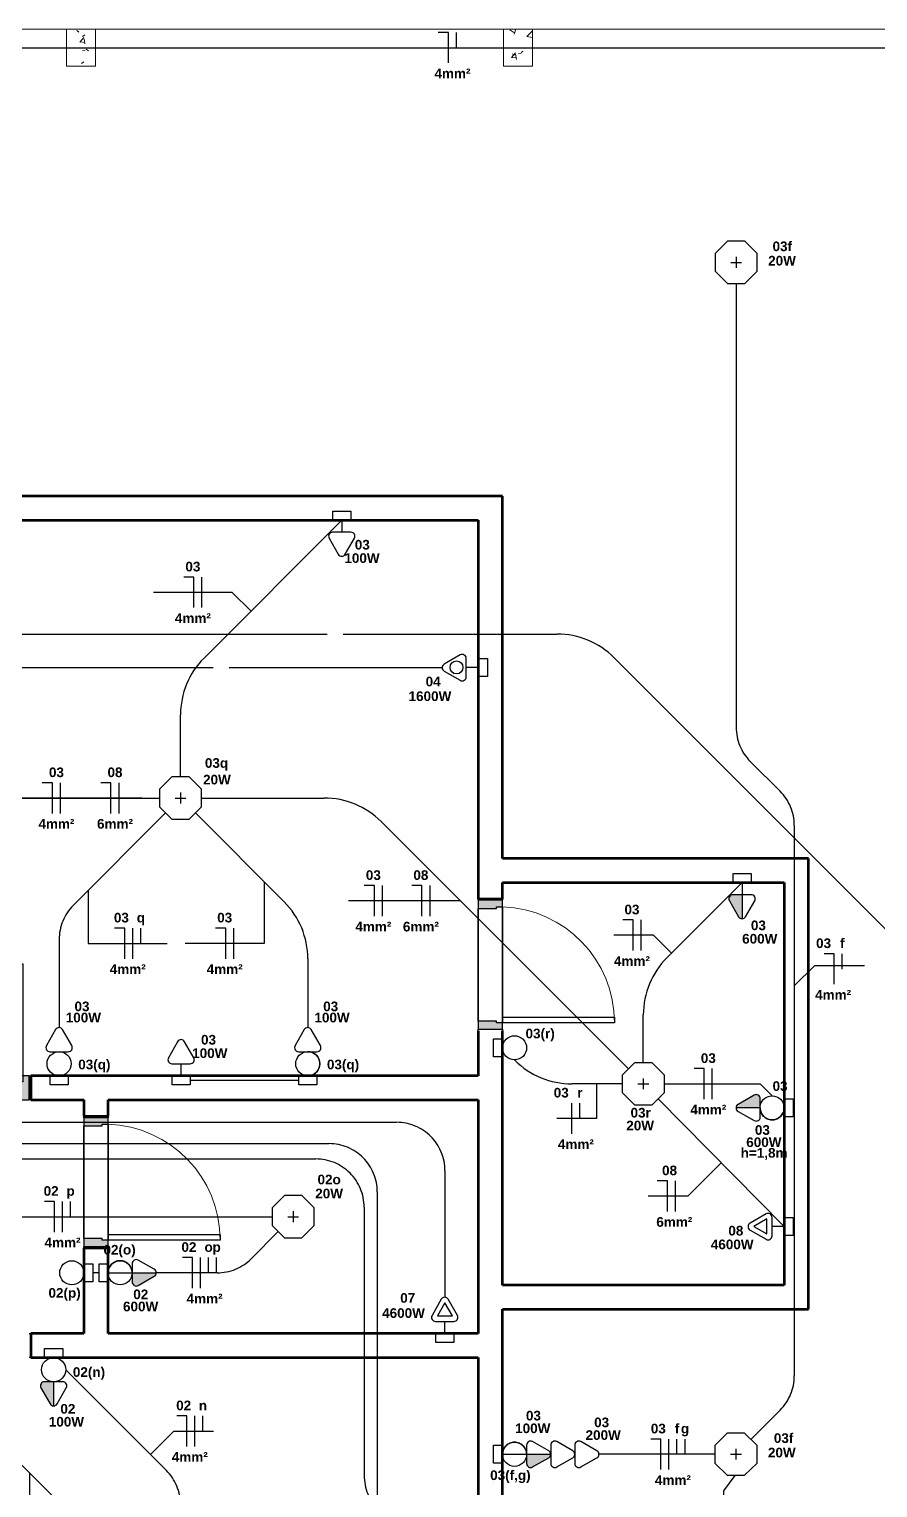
# Model space of a CAD drawing. Extents: x 1450 to 1868, y 82 to 351.
# Drawn here: x 1464.83 to 1470.1, y 185.36 to 194.42 of the extents above; entities that cross this region are included whole.
import ezdxf
from ezdxf.enums import TextEntityAlignment as Align

# ---------------------------------------------------------------- set-up
doc = ezdxf.new("R2010")
doc.units = 0
doc.header["$LTSCALE"] = 0.5
doc.linetypes.add('ELETRODUTO_TETO', pattern=[1000, 1000, 0])
doc.layers.get('0').update_dxf_attribs({"linetype": 'CONTINUOUS'})
for name, color, linetype, lineweight in [('A-DOOR', 31, 'CONTINUOUS', 25), ('A-DOOR-FRAM', 31, 'CONTINUOUS', 9), ('A-FLOR', 192, 'CONTINUOUS', 9), ('A-WALL', 113, 'CONTINUOUS', 30), ('S-COLS', 52, 'CONTINUOUS', 9)]:
    doc.layers.add(name, color=color, linetype=linetype, lineweight=lineweight)
for name, color, linetype in [('ELETRODUTO', 7, 'CONTINUOUS'), ('ELETRODUTO_TETO', 2, 'CONTINUOUS'), ('FIACAO', 7, 'CONTINUOUS'), ('Iluminação', 7, 'CONTINUOUS'), ('INDICACAO_ALTURA', 7, 'CONTINUOUS'), ('INDICACAO_BIT_FIACAO', 7, 'CONTINUOUS'), ('INDICACAO_CIRCUITO', 2, 'CONTINUOUS'), ('INDICACAO_INTERRUPTOR_FIA', 2, 'CONTINUOUS'), ('INDICACAO_POTENCIA', 1, 'CONTINUOUS'), ('INTERRUPTORES', 1, 'CONTINUOUS'), ('LINHA_DE_CHAMADA', 7, 'CONTINUOUS'), ('LUMINÁRIAS', 3, 'CONTINUOUS'), ('Ref', 5, 'CONTINUOUS'), ('TOMADAS ABNT', 10, 'CONTINUOUS'), ('X_LIGACAO_VIRTUAL_OBJ', 7, 'CONTINUOUS')]:
    doc.layers.add(name, color=color, linetype=linetype)
doc.styles.add('Arial', font='arialbd.ttf', dxfattribs={"height": 100})

# ---------------------------------------------------------------- blocks, each defined once
blk = doc.blocks.new('Pilar Retangular de Concreto - 18x23-V22-Planta Baixa')
at = {"layer": 'S-COLS'}
h = blk.add_hatch(dxfattribs=at)
h.set_pattern_fill('FP_37', color=256, style=0, pattern_type=2)
h.set_pattern_definition([(50, (41509.5, -32614.7), (364.368, -31.8783), [38.1, -419.1]), (355, (41509.5, -32614.7), (-70.4859, 382.1133), [30.48, -335.28]), (100.451, (41539.87, -32617.35), (293.885, 350.2334), [32.38, -356.18]), (46.184, (41509.5, -32513.1), (542.1585, -84.086), [57.15, -628.65]), (96.636, (41554.7, -32520.1), (474.805, 494.8554), [48.57, -534.27]), (351.184, (41509.5, -32513.1), (474.81, 494.85), [45.72, -502.92]), (21, (41560.3, -32538.5), (303.2285, -204.5305), [38.1, -419.1]), (326, (41560.3, -32538.5), (123.604, 368.376), [30.48, -335.28]), (71.451, (41585.58, -32555.54), (426.8341, 163.8427), [32.38, -356.18]), (37.5, (41509.51, -32614.7), (6.17665, 169.11015), [16.764, -314.452, 16.764, -660.146]), (37.5, (41509.51, -32614.7), (6.17665, 169.11015), [-347.98, -323.596, 16.764, -319.786]), (7.5, (41509.5, -32614.7), (133.6389, 200.3615), [16.764, -177.292, 16.764, -306.832, -128.27]), (7.5, (41509.5, -32614.7), (133.6389, 200.3615), [-517.652, 16.764, -111.506]), (327.5, (41396.22, -32614.7), (271.18182, -11.45836), [16.764, -110.236, 16.764, -905.256]), (327.5, (41396.22, -32614.7), (271.18182, -11.45836), [-143.764, -379.476, 16.764, -509.016]), (317.5, (41345.43, -32614.7), (296.2585, 50.8528), [16.764, -148.336, 16.764, -619.76]), (317.5, (41345.43, -32614.7), (296.2585, 50.8528), [-181.864, -246.38, 16.764, -356.616])])
h.paths.add_polyline_path([(90, -115), (90, 115), (-90, 115), (-90, -115)], flags=0)
for p, q in [((90, 115), (-90, 115)), ((-90, 115), (-90, -115)), ((90, -115), (90, 115)), ((-90, -115), (90, -115))]:
    blk.add_line(p, q, dxfattribs=at)
blk = doc.blocks.new('Pilar Retangular de Concreto - 18x23-V23-Planta Baixa')
at = {"layer": 'S-COLS'}
h = blk.add_hatch(dxfattribs=at)
h.set_pattern_fill('FP_38', color=256, style=0, pattern_type=2)
h.set_pattern_definition([(50, (38795.5, -32614.7), (364.368, -31.8783), [38.1, -419.1]), (355, (38795.5, -32614.7), (-70.4859, 382.1133), [30.48, -335.28]), (100.451, (38825.87, -32617.35), (293.885, 350.2334), [32.38, -356.18]), (46.184, (38795.5, -32513.1), (542.1585, -84.086), [57.15, -628.65]), (96.636, (38840.7, -32520.1), (474.805, 494.8554), [48.57, -534.27]), (351.184, (38795.5, -32513.1), (474.81, 494.85), [45.72, -502.92]), (21, (38846.3, -32538.5), (303.2285, -204.5305), [38.1, -419.1]), (326, (38846.3, -32538.5), (123.604, 368.376), [30.48, -335.28]), (71.451, (38871.58, -32555.54), (426.8341, 163.8427), [32.38, -356.18]), (37.5, (38795.51, -32614.7), (6.17665, 169.11015), [16.764, -314.452, 16.764, -660.146]), (37.5, (38795.51, -32614.7), (6.17665, 169.11015), [-347.98, -323.596, 16.764, -319.786]), (7.5, (38795.5, -32614.7), (133.6389, 200.3615), [16.764, -177.292, 16.764, -306.832, -128.27]), (7.5, (38795.5, -32614.7), (133.6389, 200.3615), [-517.652, 16.764, -111.506]), (327.5, (38682.22, -32614.7), (271.18182, -11.45836), [16.764, -110.236, 16.764, -905.256]), (327.5, (38682.22, -32614.7), (271.18182, -11.45836), [-143.764, -379.476, 16.764, -509.016]), (317.5, (38631.43, -32614.7), (296.2585, 50.8528), [16.764, -148.336, 16.764, -619.76]), (317.5, (38631.43, -32614.7), (296.2585, 50.8528), [-181.864, -246.38, 16.764, -356.616])])
h.paths.add_polyline_path([(-90, -115), (90, -115), (90, 115), (-90, 115)], flags=0)
for p, q in [((90, 115), (-90, 115)), ((-90, 115), (-90, -115)), ((90, -115), (90, 115)), ((-90, -115), (90, -115))]:
    blk.add_line(p, q, dxfattribs=at)
blk = doc.blocks.new('Porta Simples de Abrir - 70x210cm - Marco de Madeira-3450791-Planta Baixa')
at = {"layer": 'A-DOOR-FRAM', "lineweight": 25}
h = blk.add_hatch(color=256, dxfattribs=at)
h.paths.add_polyline_path([(-400, -75), (-350, -75), (-350, 38), (-360, 38), (-360, 75), (-400, 75), (-400, -55.9)], flags=0)
h.paths.add_polyline_path([(350, -75), (400, -75), (400, 75), (360, 75), (359.9, 38), (350, 38), (350, -49.8)], flags=0)
at = {"layer": 'A-DOOR'}
for p, q in [((325, 75), (325, 771)), ((325, 771), (360, 771)), ((360, 771), (360, 75)), ((360, 75), (-360, 75)), ((360, 75), (325, 75)), ((-350, -75), (350, -75))]:
    blk.add_line(p, q, dxfattribs=at)
at = {"layer": 'A-DOOR', "lineweight": 9}
blk.add_arc((360, 50.9), 720.1, 90, 178.07863, dxfattribs=at)
at = {"layer": 'A-DOOR-FRAM', "lineweight": 25}
for p, q in [((-360, 75), (-400, 75)), ((-400, 75), (-400, -75)), ((-360, 38), (-360, 75)), ((-350, 38), (-360, 38)), ((-350, -75), (-350, 38)), ((360, 38), (350, 38)), ((350, 38), (350, -75)), ((360, 75), (360, 38)), ((400, 75), (360, 75)), ((400, -75), (400, 75)), ((-400, -75), (-350, -75)), ((350, -75), (400, -75))]:
    blk.add_line(p, q, dxfattribs=at)
blk = doc.blocks.new('*U152', base_point=(-46425.94, 19077.35))
blk.add_hatch(color=256).paths.add_polyline_path([(-46423.77, 19098.55, 0.269143), (-46425.94, 19099.81), (-46425.94, 19084.85), (-46420.25, 19084.85, 0.575867), (-46418.08, 19088.59)])
for p, q in [((-46428.11, 19098.55), (-46433.8, 19088.59)), ((-46425.94, 19084.85), (-46425.94, 19099.81)), ((-46418.08, 19088.59), (-46423.77, 19098.55)), ((-46431.63, 19084.85), (-46425.94, 19084.85)), ((-46425.94, 19077.35), (-46425.94, 19084.85)), ((-46425.94, 19084.85), (-46420.25, 19084.85))]:
    blk.add_line(p, q)
blk.add_lwpolyline([(-46431.54, 19077.35), (-46420.34, 19077.35), (-46420.34, 19071.75), (-46431.54, 19071.75)], close=True)
for centre, start, end in [((-46425.94, 19097.31), 29.74488, 150.25512), ((-46431.63, 19087.35), 150.25512, 270), ((-46420.25, 19087.35), 270, 29.74488)]:
    blk.add_arc(centre, 2.5, start, end)
blk = doc.blocks.new('*U154', base_point=(-46580.36, 18832.16))
for p, q in [((-46582.53, 18853.36), (-46588.22, 18843.4)), ((-46580.19, 18851.11), (-46584.81, 18843.02)), ((-46575.56, 18843.02), (-46580.19, 18851.11)), ((-46572.5, 18843.4), (-46578.19, 18853.36)), ((-46584.81, 18843.02), (-46575.56, 18843.02)), ((-46586.05, 18839.66), (-46580.36, 18839.66)), ((-46580.36, 18839.66), (-46574.67, 18839.66)), ((-46580.36, 18832.16), (-46580.36, 18839.66))]:
    blk.add_line(p, q)
blk.add_lwpolyline([(-46585.96, 18832.16), (-46574.76, 18832.16), (-46574.76, 18826.56), (-46585.96, 18826.56)], close=True)
for centre, start, end in [((-46580.36, 18852.12), 29.74488, 150.25512), ((-46586.05, 18842.16), 150.25512, 270), ((-46574.67, 18842.16), 270, 29.74488)]:
    blk.add_arc(centre, 2.5, start, end)
blk = doc.blocks.new('*U155', base_point=(-46600.78, 18701.01))
for p, q in [((-46602.95, 18722.21), (-46608.64, 18712.25)), ((-46600.61, 18719.97), (-46605.23, 18711.88)), ((-46595.99, 18711.88), (-46600.61, 18719.97)), ((-46592.92, 18712.25), (-46598.61, 18722.21)), ((-46606.47, 18708.51), (-46600.78, 18708.51)), ((-46605.23, 18711.88), (-46595.99, 18711.88)), ((-46600.78, 18708.51), (-46595.09, 18708.51)), ((-46600.78, 18701.01), (-46600.78, 18708.51))]:
    blk.add_line(p, q)
blk.add_lwpolyline([(-46606.38, 18701.01), (-46595.18, 18701.01), (-46595.18, 18695.41), (-46606.38, 18695.41)], close=True)
for centre, start, end in [((-46600.78, 18720.97), 29.74488, 150.25512), ((-46606.47, 18711.01), 150.25512, 270), ((-46595.09, 18711.01), 270, 29.74488)]:
    blk.add_arc(centre, 2.5, start, end)
blk = doc.blocks.new('*U176', base_point=(-46399.06, 18829.71))
for p, q in [((-46399.06, 18835.4), (-46399.06, 18829.71)), ((-46385.36, 18831.88), (-46395.32, 18837.57)), ((-46384.1, 18835.4), (-46384.1, 18829.71)), ((-46370.4, 18831.88), (-46380.36, 18837.57)), ((-46399.06, 18829.71), (-46399.06, 18824.01)), ((-46395.32, 18821.84), (-46385.36, 18827.54)), ((-46384.1, 18829.71), (-46384.1, 18824.01)), ((-46380.36, 18821.84), (-46370.4, 18827.54))]:
    blk.add_line(p, q)
for centre, start, end in [((-46396.56, 18835.4), 60.25512, 180), ((-46381.6, 18835.4), 60.25512, 180), ((-46396.56, 18824.01), 180, 299.74488), ((-46386.6, 18829.71), 299.74488, 60.25512), ((-46381.6, 18824.01), 180, 299.74488), ((-46371.64, 18829.71), 299.74488, 60.25512)]:
    blk.add_arc(centre, 2.5, start, end)
blk = doc.blocks.new('*U184', base_point=(-47767.93, 18045.3))
for p, q in [((-47770.1, 18066.5), (-47775.79, 18056.54)), ((-47760.07, 18056.54), (-47765.76, 18066.5)), ((-47773.62, 18052.8), (-47767.93, 18052.8)), ((-47767.93, 18052.8), (-47762.24, 18052.8)), ((-47767.93, 18045.3), (-47767.93, 18052.8))]:
    blk.add_line(p, q)
blk.add_lwpolyline([(-47773.53, 18045.3), (-47762.33, 18045.3), (-47762.33, 18039.69), (-47773.53, 18039.69)], close=True)
blk.add_circle((-47767.76, 18058.84), 4.02)
for centre, start, end in [((-47767.93, 18065.26), 29.74488, 150.25512), ((-47773.62, 18055.3), 150.25512, 270), ((-47762.24, 18055.3), 270, 29.74488)]:
    blk.add_arc(centre, 2.5, start, end)
blk = doc.blocks.new('*U226', base_point=(-46620.39, 19098.1))
for p, q in [((-46622.56, 19119.3), (-46628.25, 19109.34)), ((-46612.53, 19109.34), (-46618.22, 19119.3)), ((-46626.08, 19105.6), (-46620.39, 19105.6)), ((-46620.39, 19098.1), (-46620.39, 19105.6)), ((-46620.39, 19105.6), (-46614.7, 19105.6))]:
    blk.add_line(p, q)
blk.add_lwpolyline([(-46625.99, 19098.1), (-46614.79, 19098.1), (-46614.79, 19092.5), (-46625.99, 19092.5)], close=True)
for centre, start, end in [((-46620.39, 19118.06), 29.74488, 150.25512), ((-46626.08, 19108.1), 150.25512, 270), ((-46614.7, 19108.1), 270, 29.74488)]:
    blk.add_arc(centre, 2.5, start, end)
blk = doc.blocks.new('*U227', base_point=(-46713.53, 19245.36))
for p, q in [((-46715.7, 19266.56), (-46721.39, 19256.6)), ((-46705.66, 19256.6), (-46711.36, 19266.56)), ((-46719.22, 19252.86), (-46713.53, 19252.86)), ((-46713.53, 19245.36), (-46713.53, 19252.86)), ((-46713.53, 19252.86), (-46707.84, 19252.86))]:
    blk.add_line(p, q)
blk.add_lwpolyline([(-46719.13, 19245.36), (-46707.92, 19245.36), (-46707.92, 19239.76), (-46719.13, 19239.76)], close=True)
for centre, start, end in [((-46713.53, 19265.32), 29.74488, 150.25512), ((-46719.22, 19255.36), 150.25512, 270), ((-46707.84, 19255.36), 270, 29.74488)]:
    blk.add_arc(centre, 2.5, start, end)
blk = doc.blocks.new('*U291', base_point=(-46555.9, 19648.2))
at = {"layer": 'LUMINÁRIAS'}
blk.add_lwpolyline([(-46574.1, 19655.8), (-46574.1, 19640.7), (-46563.4, 19630.1), (-46548.4, 19630.1), (-46537.7, 19640.7), (-46537.7, 19655.8), (-46548.4, 19666.4), (-46563.4, 19666.4)], close=True, dxfattribs=at)
for points in [[(-46555.9, 19652.9), (-46555.9, 19643.6)], [(-46560.6, 19648.2), (-46551.2, 19648.2)]]:
    blk.add_lwpolyline(points, dxfattribs=at)
blk = doc.blocks.new('*U311', base_point=(-46628.36, 19092.22))
at = {"linetype": 'ByBlock'}
blk.add_lwpolyline([(-46628.36, 19092.22), (-46454.56, 19092.2)], dxfattribs=at)
blk = doc.blocks.new('*U312', base_point=(-46498.38, 19352.2))
at = {"linetype": 'ByBlock'}
blk.add_lwpolyline([(-46498.38, 19352.2), (-46422.18, 19352.2, -0.198912), (-46386.82, 19337.55), (-46233.23, 19183.95)], format="xyb", dxfattribs=at)
blk = doc.blocks.new('*U313', base_point=(-46511.47, 19365.29))
at = {"linetype": 'ByBlock'}
blk.add_lwpolyline([(-46511.47, 19365.29), (-46511.47, 19403.81, -0.198783), (-46496.84, 19439.15), (-46411.28, 19524.8)], format="xyb", dxfattribs=at)
blk = doc.blocks.new('*U318', base_point=(-46641.44, 19079.13))
at = {"linetype": 'ByBlock'}
blk.add_lwpolyline([(-46641.44, 19079.13), (-46641.44, 18989.97, 0.199381), (-46626.74, 18954.55), (-46520.74, 18848.94)], format="xyb", dxfattribs=at)
blk = doc.blocks.new('*U319', base_point=(-46371.68, 19103.78))
blk.add_lwpolyline([(-46371.68, 19109.39), (-46371.68, 19098.18), (-46377.28, 19098.18), (-46377.28, 19109.39)], close=True)
blk.add_circle((-46364.18, 19103.78), 7.5)
blk = doc.blocks.new('*U320', base_point=(-46237.06, 19174.7))
at = {"linetype": 'ByBlock'}
blk.add_lwpolyline([(-46237.06, 19174.7), (-46268.37, 19174.7, -0.198912), (-46303.73, 19189.34), (-46303.97, 19189.59)], format="xyb", dxfattribs=at)
blk = doc.blocks.new('*U321', base_point=(-46223.97, 19187.79))
at = {"linetype": 'ByBlock'}
blk.add_lwpolyline([(-46223.97, 19187.79), (-46223.97, 19217.68, -0.198912), (-46209.32, 19253.03), (-46162.66, 19299.7)], format="xyb", dxfattribs=at)
blk = doc.blocks.new('*U322', base_point=(-46656.07, 18971.04))
blk.add_lwpolyline([(-46656.07, 18976.64), (-46656.07, 18965.44), (-46661.67, 18965.44), (-46661.67, 18976.64)], close=True)
blk.add_circle((-46648.57, 18971.04), 7.5)
blk = doc.blocks.new('*U332', base_point=(-46173.97, 18770.24))
at = {"linetype": 'ByBlock'}
blk.add_lwpolyline([(-46173.97, 18770.24), (-46173.97, 18922.07), (-46166.99, 18931.56)], dxfattribs=at)
blk = doc.blocks.new('*U346', base_point=(-47021.23, 19519.6))
at = {"linetype": 'ByBlock'}
blk.add_lwpolyline([(-47021.23, 19519.6), (-47021.23, 19519.6), (-47021.23, 19463.19, 0.414214), (-46991.23, 19433.19), (-46348.93, 19433.19)], format="xyb", dxfattribs=at)
blk = doc.blocks.new('*U347', base_point=(-46641.44, 19105.31))
at = {"linetype": 'ByBlock'}
blk.add_lwpolyline([(-46641.44, 19105.31), (-46641.44, 19322.2, -0.414214), (-46611.44, 19352.2), (-46524.56, 19352.2)], format="xyb", dxfattribs=at)
blk = doc.blocks.new('*U359', base_point=(-46166.32, 19671.76))
at = {"linetype": 'ByBlock'}
blk.add_lwpolyline([(-46166.32, 19671.76), (-46166.32, 19396.18, 0.198912), (-46157.53, 19374.96), (-46138.98, 19356.41, -0.198912), (-46130.19, 19335.2), (-46130.19, 18993.35, -0.198912), (-46138.98, 18972.14), (-46157.21, 18953.9)], format="xyb", dxfattribs=at)
blk = doc.blocks.new('*U360', base_point=(-46214.77, 19165.38))
at = {"linetype": 'ByBlock'}
blk.add_lwpolyline([(-46214.77, 19165.38), (-46136.47, 19086.05)], dxfattribs=at)
blk = doc.blocks.new('*U373', base_point=(-31719.32, 40062.2))
at = {"linetype": 'ByBlock'}
blk.add_lwpolyline([(-31719.32, 40062.2), (-31719.32, 39984.88, 0.198912), (-31710.53, 39963.67), (-31426.34, 39679.47, 0.198912), (-31405.12, 39670.68), (-31096.83, 39670.68, -0.414214), (-31066.83, 39640.68), (-31066.83, 39474.15, 0.198912), (-31058.04, 39452.93), (-30993.01, 39387.91)], format="xyb", dxfattribs=at)
blk = doc.blocks.new('*U375', base_point=(-31709.82, 40062.2))
at = {"linetype": 'ByBlock'}
blk.add_lwpolyline([(-31709.82, 40062.2), (-31709.82, 39988.82, 0.198912), (-31701.03, 39967.6), (-31422.4, 39688.97, 0.198912), (-31401.19, 39680.18), (-31088.67, 39680.18, -0.414214), (-31058.67, 39650.18), (-31058.67, 39343.47, 0.198912), (-31049.88, 39322.26), (-30703.11, 38975.49)], format="xyb", dxfattribs=at)
blk = doc.blocks.new('CasaPrincipal')
at = {"layer": 'A-WALL', "lineweight": 70}
for p, q in [((-30980.91, 40082.3), (-31775.91, 40082.3)), ((-30980.91, 39857.3), (-30980.91, 40082.3)), ((-31365.91, 40067.3), (-30995.91, 40067.3)), ((-30995.91, 40067.3), (-30995.91, 39832.3)), ((-30790.91, 39857.3), (-30980.91, 39857.3)), ((-30790.91, 39577.3), (-30790.91, 39857.3)), ((-30980.91, 39832.3), (-30980.91, 39842.3)), ((-30980.91, 39842.3), (-30805.91, 39842.3)), ((-30805.91, 39842.3), (-30805.91, 39592.3)), ((-30995.91, 39832.3), (-30980.91, 39832.3)), ((-30995.91, 39750.3), (-30995.91, 39722.3)), ((-30980.91, 39592.3), (-30980.91, 39750.3)), ((-30995.91, 39722.3), (-31273.91, 39722.3)), ((-31273.91, 39722.3), (-31273.91, 39707.3)), ((-31273.91, 39707.3), (-31240.91, 39707.3)), ((-31240.91, 39707.3), (-31240.91, 39697.3)), ((-31225.91, 39707.3), (-30995.91, 39707.3)), ((-31225.91, 39697.3), (-31225.91, 39707.3)), ((-30995.91, 39707.3), (-30995.91, 39562.3)), ((-31240.91, 39697.3), (-31225.91, 39697.3)), ((-31240.91, 39615.3), (-31240.91, 39562.3)), ((-31225.91, 39615.3), (-31240.91, 39615.3)), ((-31225.91, 39562.3), (-31225.91, 39615.3)), ((-30805.91, 39592.3), (-30980.91, 39592.3)), ((-30980.91, 39397.2), (-30980.91, 39577.3)), ((-30980.91, 39577.3), (-30790.91, 39577.3)), ((-31240.91, 39562.3), (-31273.91, 39562.3)), ((-31273.91, 39562.3), (-31273.91, 39547.3)), ((-30995.91, 39562.3), (-31225.91, 39562.3)), ((-31273.91, 39547.3), (-30995.91, 39547.3)), ((-30995.91, 39547.3), (-30995.91, 39217.3))]:
    blk.add_line(p, q, dxfattribs=at)
at = {"layer": 'A-WALL', "lineweight": 9}
for p, q in [((-30981.01, 39857.2), (-30981.01, 40082.2)), ((-30791.01, 39855.3), (-30790.91, 39855.3)), ((-31240.81, 39707.4), (-31273.91, 39707.4)), ((-31240.81, 39697.3), (-31240.81, 39707.4)), ((-31226.01, 39697.3), (-31226.01, 39707.4)), ((-30792.91, 39577.4), (-30792.91, 39577.3))]:
    blk.add_line(p, q, dxfattribs=at)
at = {"layer": 'A-WALL'}
for p, q in [((-30995.91, 39831.3), (-30995.91, 39832.3)), ((-30980.91, 39832.3), (-30980.91, 39831.3)), ((-30995.91, 39756.3), (-30995.91, 39826.3)), ((-30980.91, 39827.3), (-30980.91, 39755.3)), ((-30995.91, 39750.3), (-30995.91, 39751.3)), ((-30980.91, 39751.3), (-30980.91, 39750.3)), ((-31274.91, 39722.3), (-31273.91, 39722.3)), ((-31273.91, 39707.3), (-31274.91, 39707.3)), ((-31240.91, 39696.3), (-31240.91, 39697.3)), ((-31225.91, 39697.3), (-31225.91, 39696.3)), ((-31240.91, 39621.3), (-31240.91, 39691.3)), ((-31225.91, 39692.3), (-31225.91, 39620.3)), ((-31240.91, 39615.3), (-31240.91, 39616.3)), ((-31225.91, 39616.3), (-31225.91, 39615.3)), ((-31274.91, 39562.3), (-31273.91, 39562.3)), ((-31273.91, 39547.3), (-31274.91, 39547.3))]:
    blk.add_line(p, q, dxfattribs=at)
blk = doc.blocks.new('*U716', base_point=(-33063.86, 38577.91))
blk.add_line((-33063.86, 38577.91), (-33048.86, 38577.91))
blk.add_lwpolyline([(-33063.86, 38583.51), (-33063.86, 38572.31), (-33069.47, 38572.31), (-33069.47, 38583.51)], close=True)
blk.add_circle((-33056.36, 38577.91), 7.5)
blk = doc.blocks.new('*U717', base_point=(-33063.86, 38577.91))
blk.add_hatch(color=256).paths.add_polyline_path([(-33050.16, 38575.74, 0.269143), (-33048.9, 38577.91), (-33063.86, 38577.91), (-33063.86, 38572.22, 0.575867), (-33060.12, 38570.05)])
for p, q in [((-33063.86, 38583.6), (-33063.86, 38577.91)), ((-33050.16, 38580.08), (-33060.12, 38585.77)), ((-33063.86, 38577.91), (-33063.86, 38572.22)), ((-33063.86, 38577.91), (-33048.9, 38577.91)), ((-33060.12, 38570.05), (-33050.16, 38575.74))]:
    blk.add_line(p, q)
for centre, start, end in [((-33061.36, 38583.6), 60.25512, 180), ((-33061.36, 38572.22), 180, 299.74488), ((-33051.4, 38577.91), 299.74488, 60.25512)]:
    blk.add_arc(centre, 2.5, start, end)
blk = doc.blocks.new('*U718', base_point=(-32866.67, 38713.39))
at = {"linetype": 'ByBlock'}
blk.add_lwpolyline([(-32866.67, 38713.39), (-32938.7, 38713.39)], dxfattribs=at)
blk = doc.blocks.new('*U719', base_point=(-32968.62, 38713.39))
at = {"linetype": 'ByBlock'}
blk.add_lwpolyline([(-32968.62, 38713.39), (-32968.62, 38713.39)], dxfattribs=at)
blk = doc.blocks.new('*U720', base_point=(-33426.21, 38810.36))
blk.add_lwpolyline([(-33426.21, 38815.96), (-33426.21, 38804.76), (-33431.81, 38804.76), (-33431.81, 38815.96)], close=True)
blk.add_circle((-33418.71, 38810.36), 7.5)
blk = doc.blocks.new('*U721', base_point=(-33426.21, 38810.36))
for p, q in [((-33412.51, 38812.53), (-33422.47, 38818.22)), ((-33426.21, 38816.05), (-33426.21, 38810.36)), ((-33426.21, 38810.36), (-33426.21, 38804.67)), ((-33422.47, 38802.5), (-33412.51, 38808.19))]:
    blk.add_line(p, q)
for centre, start, end in [((-33423.71, 38816.05), 60.25512, 180), ((-33413.75, 38810.36), 299.74488, 60.25512), ((-33423.71, 38804.67), 180, 299.74488)]:
    blk.add_arc(centre, 2.5, start, end)
blk = doc.blocks.new('*U725', base_point=(-33370.58, 38625.44))
blk.add_lwpolyline([(-33370.58, 38631.05), (-33370.58, 38619.84), (-33376.19, 38619.84), (-33376.19, 38631.05)], close=True)
blk.add_circle((-33363.08, 38625.44), 7.5)
blk = doc.blocks.new('*U726', base_point=(-33370.58, 38625.44))
blk.add_hatch(color=256).paths.add_polyline_path([(-33356.88, 38623.27, 0.269143), (-33355.62, 38625.44), (-33370.58, 38625.44), (-33370.58, 38619.75, 0.575867), (-33366.84, 38617.58)])
for p, q in [((-33370.58, 38631.14), (-33370.58, 38625.44)), ((-33356.88, 38627.61), (-33366.84, 38633.31)), ((-33370.58, 38625.44), (-33370.58, 38619.75)), ((-33370.58, 38625.44), (-33355.62, 38625.44)), ((-33366.84, 38617.58), (-33356.88, 38623.27))]:
    blk.add_line(p, q)
for centre, start, end in [((-33368.08, 38631.14), 60.25512, 180), ((-33358.12, 38625.44), 299.74488, 60.25512), ((-33368.08, 38619.75), 180, 299.74488)]:
    blk.add_arc(centre, 2.5, start, end)
blk = doc.blocks.new('*U727', base_point=(-33277.38, 38758.44))
at = {"linetype": 'ByBlock'}
blk.add_lwpolyline([(-33277.38, 38758.44), (-33277.37, 38758.44)], dxfattribs=at)
blk = doc.blocks.new('*U728', base_point=(-33198.58, 38621.53))
at = {"linetype": 'ByBlock'}
blk.add_lwpolyline([(-33198.58, 38621.53), (-33198.58, 38682.22, 0.198912), (-33207.37, 38703.43), (-33269.88, 38765.94)], format="xyb", dxfattribs=at)
blk = doc.blocks.new('*U729', base_point=(-33296.06, 38712))
blk.add_line((-33296.06, 38712), (-33281.06, 38712))
blk.add_lwpolyline([(-33296.06, 38717.6), (-33296.06, 38706.4), (-33301.66, 38706.4), (-33301.66, 38717.6)], close=True)
blk.add_circle((-33288.56, 38712), 7.5)
blk = doc.blocks.new('*U730', base_point=(-33296.06, 38712))
blk.add_hatch(color=256).paths.add_polyline_path([(-33282.36, 38709.83, 0.269143), (-33281.1, 38712), (-33296.06, 38712), (-33296.06, 38706.31, 0.575867), (-33292.32, 38704.14)])
for p, q in [((-33296.06, 38717.69), (-33296.06, 38712)), ((-33282.36, 38714.17), (-33292.32, 38719.86)), ((-33296.06, 38712), (-33296.06, 38706.31)), ((-33296.06, 38712), (-33281.1, 38712)), ((-33292.32, 38704.14), (-33282.36, 38709.83))]:
    blk.add_line(p, q)
for centre, start, end in [((-33293.56, 38717.69), 60.25512, 180), ((-33283.6, 38712), 299.74488, 60.25512), ((-33293.56, 38706.31), 180, 299.74488)]:
    blk.add_arc(centre, 2.5, start, end)
blk = doc.blocks.new('*U731', base_point=(-33137.84, 38851.69))
at = {"linetype": 'ByBlock'}
blk.add_lwpolyline([(-33137.84, 38851.69), (-33154.63, 38834.89, -0.198912), (-33175.85, 38826.11), (-33213.62, 38826.11)], format="xyb", dxfattribs=at)
blk = doc.blocks.new('*U732', base_point=(-33249.19, 38826.11))
at = {"linetype": 'ByBlock'}
blk.add_lwpolyline([(-33249.19, 38826.11), (-33252.98, 38826.11)], dxfattribs=at)
blk = doc.blocks.new('*U733', base_point=(-32939.34, 38806.93))
blk.add_lwpolyline([(-32939.34, 38812.53), (-32939.34, 38801.32), (-32944.94, 38801.32), (-32944.94, 38812.53)], close=True)
blk.add_circle((-32931.84, 38806.93), 7.5)
blk = doc.blocks.new('*U734', base_point=(-32939.34, 38806.93))
blk.add_hatch(color=256).paths.add_polyline_path([(-32925.64, 38804.76, 0.269143), (-32924.38, 38806.93), (-32939.34, 38806.93), (-32939.34, 38801.24, 0.575867), (-32935.6, 38799.07)])
for p, q in [((-32939.34, 38812.62), (-32939.34, 38806.93)), ((-32925.64, 38809.1), (-32935.6, 38814.79)), ((-32939.34, 38806.93), (-32939.34, 38801.24)), ((-32939.34, 38806.93), (-32924.38, 38806.93)), ((-32935.6, 38799.07), (-32925.64, 38804.76))]:
    blk.add_line(p, q)
for centre, start, end in [((-32936.84, 38812.62), 60.25512, 180), ((-32926.88, 38806.93), 299.74488, 60.25512), ((-32936.84, 38801.24), 180, 299.74488)]:
    blk.add_arc(centre, 2.5, start, end)
blk = doc.blocks.new('*U735', base_point=(-32838.48, 38928.57))
at = {"linetype": 'ByBlock'}
blk.add_lwpolyline([(-32838.48, 38928.57), (-32838.47, 38928.57)], dxfattribs=at)
blk = doc.blocks.new('*U736', base_point=(-33207.84, 39111.69))
at = {"linetype": 'ByBlock'}
blk.add_lwpolyline([(-33207.84, 39111.69), (-33265.2, 39054.33, 0.198912), (-33273.99, 39033.12), (-33273.99, 38978.41)], format="xyb", dxfattribs=at)
blk = doc.blocks.new('*U737', base_point=(-33273.99, 38963.44))
at = {"linetype": 'ByBlock'}
blk.add_arc((-33273.99, 38955.94), 7.5, 90, 90, dxfattribs=at)
blk = doc.blocks.new('*U738', base_point=(-32898, 38943.44))
at = {"linetype": 'ByBlock'}
blk.add_lwpolyline([(-32898, 38943.44), (-32838.46, 38943.44), (-32831.08, 38936.07)], dxfattribs=at)
blk = doc.blocks.new('*U739', base_point=(-32823.61, 38927.92))
at = {"linetype": 'ByBlock'}
blk.add_arc((-32831.03, 38928.57), 7.45, 180, 355, dxfattribs=at)
blk = doc.blocks.new('*U740', base_point=(-32983.58, 38713.39))
at = {"linetype": 'ByBlock'}
blk.add_arc((-32991.08, 38713.39), 7.5, 360, 180, dxfattribs=at)
blk = doc.blocks.new('*U741', base_point=(-33277.38, 38758.44))
at = {"linetype": 'ByBlock'}
blk.add_arc((-33277.38, 38765.94), 7.5, 90, 90, dxfattribs=at)
blk = doc.blocks.new('*U742', base_point=(-33228.58, 38826.11))
at = {"linetype": 'ByBlock'}
blk.add_arc((-33236.08, 38826.11), 7.5, 360, 180, dxfattribs=at)
blk = doc.blocks.new('*U749', base_point=(-33717.99, 39288.34))
at = {"linetype": 'ByBlock'}
blk.add_lwpolyline([(-33717.99, 39288.34), (-33717.99, 39288.34), (-33717.99, 39221.73, 0.198912), (-33709.21, 39200.51), (-33437.04, 38928.34, 0.198912), (-33415.83, 38919.56), (-33064.32, 38919.56, -0.414214), (-33034.32, 38889.56), (-33034.32, 38810.9)], format="xyb", dxfattribs=at)
blk = doc.blocks.new('*U1123', base_point=(-33703.74, 39298.34))
at = {"linetype": 'ByBlock'}
blk.add_lwpolyline([(-33703.74, 39298.34), (-33642.82, 39237.42, 0.198912), (-33607.47, 39222.78), (-32964.66, 39222.78, -0.198912), (-32929.31, 39208.13), (-32730.03, 39008.85, -0.062104), (-32722.43, 38999.09), (-32218, 38152.41)], format="xyb", dxfattribs=at)
blk = doc.blocks.new('*U1152', base_point=(1492.7554, 189.5558))
at = {"linetype": 'ByBlock'}
blk.add_lwpolyline([(1492.7554, 189.5558), (1493.3072, 189.004, -0.198912), (1493.4536, 188.6504), (1493.4536, 188.223)], format="xyb", dxfattribs=at)
blk = doc.blocks.new('*U1153', base_point=(1493.3976, 187.8954))
at = {"linetype": 'ByBlock'}
blk.add_lwpolyline([(1493.3976, 187.8954), (1492.7225, 187.8954)], dxfattribs=at)
blk = doc.blocks.new('*U1154', base_point=(1493.4536, 188.0734))
at = {"linetype": 'ByBlock'}
blk.add_arc((1493.4536, 187.9984), 0.075, 270, 90, dxfattribs=at)
blk = doc.blocks.new('*U1833', base_point=(1463.792, 193.0693))
at = {"linetype": 'ByBlock'}
blk.add_lwpolyline([(1463.792, 193.0693), (1463.792, 193.8084, -0.414214), (1464.292, 194.3084), (1470.4209, 194.3084, -0.232805), (1470.8172, 194.1133), (1470.8865, 194.0231)], format="xyb", dxfattribs=at)
blk = doc.blocks.new('*U1778', base_point=(608.67, 153.293))
for p, q in [((608.67, 153.483), (608.544, 153.483)), ((608.67, 153.103), (608.67, 153.483))]:
    blk.add_line(p, q)
blk = doc.blocks.new('*U1780', base_point=(576.818, 148.746))
blk.add_line((576.818, 148.556), (576.818, 148.936))
blk = doc.blocks.new('*U1797', base_point=(665.55, 144.199))
blk.add_line((665.55, 144.199), (665.55, 144.389))
blk = doc.blocks.new('*U1962', base_point=(1465.5672, 187.0485))
at = {"xscale": 0.4999999999999999, "yscale": 0.4999999999999999, "zscale": 0.4999999999999999}
for name, p in [('*U1778', (1465.5172, 187.0485)), ('*U1780', (1465.5672, 187.0485)), ('*U1797', (1465.6172, 187.0485))]:
    blk.add_blockref(name, p, dxfattribs=at)
blk = doc.blocks.new('*U1970', base_point=(1464.4673, 188.2665))
at = {"xscale": 0.4999999999999999, "yscale": 0.4999999999999999, "zscale": 0.4999999999999999}
for name, p in [('*U1778', (1464.4423, 188.2665)), ('*U1780', (1464.4923, 188.2665))]:
    blk.add_blockref(name, p, dxfattribs=at)
blk = doc.blocks.new('*U1971', base_point=(1464.4673, 188.6565))
at = {"xscale": 0.4999999999999999, "yscale": 0.4999999999999999, "zscale": 0.4999999999999999}
for name, p in [('*U1778', (1464.4423, 188.6565)), ('*U1780', (1464.4923, 188.6565))]:
    blk.add_blockref(name, p, dxfattribs=at)
blk = doc.blocks.new('*U1973', base_point=(1465.7848, 186.7))
at = {"xscale": 0.5, "yscale": 0.5, "zscale": 0.5}
for name, p in [('*U1778', (1465.7098, 186.7)), ('*U1780', (1465.7598, 186.7)), ('*U1797', (1465.8098, 186.7)), ('*U1797', (1465.8598, 186.7))]:
    blk.add_blockref(name, p, dxfattribs=at)
blk = doc.blocks.new('*U1987', base_point=(1466.8703, 189.01))
at = {"xscale": 0.5, "yscale": 0.5, "zscale": 0.5}
for name, p in [('*U1778', (1466.877, 189.01)), ('*U1780', (1466.927, 189.01))]:
    blk.add_blockref(name, p, dxfattribs=at)
blk = doc.blocks.new('*U1988', base_point=(1467.2603, 189.01))
at = {"xscale": 0.5, "yscale": 0.5, "zscale": 0.5}
for name, p in [('*U1778', (1467.267, 189.01)), ('*U1780', (1467.317, 189.01))]:
    blk.add_blockref(name, p, dxfattribs=at)
blk = doc.blocks.new('*U1989', base_point=(1465.4393, 188.7459))
at = {"xscale": 0.5, "yscale": 0.5, "zscale": 0.5}
for name, p in [('*U1778', (1465.4209, 188.7459)), ('*U1780', (1465.4709, 188.7459)), ('*U1797', (1465.5209, 188.7459))]:
    blk.add_blockref(name, p, dxfattribs=at)
blk = doc.blocks.new('*U1990', base_point=(1466.0416, 188.7459))
at = {"xscale": 0.5, "yscale": 0.5, "zscale": 0.5}
for name, p in [('*U1778', (1466.0483, 188.7459)), ('*U1780', (1466.0983, 188.7459))]:
    blk.add_blockref(name, p, dxfattribs=at)
blk = doc.blocks.new('*U1991', base_point=(1465.844, 190.9259))
at = {"xscale": 0.5, "yscale": 0.5, "zscale": 0.5}
for name, p in [('*U1778', (1465.8506, 190.9259)), ('*U1780', (1465.9006, 190.9259))]:
    blk.add_blockref(name, p, dxfattribs=at)
blk = doc.blocks.new('*U1994', base_point=(1468.6729, 187.1759))
at = {"xscale": 0.5, "yscale": 0.5, "zscale": 0.5}
for name, p in [('*U1778', (1468.6796, 187.1759)), ('*U1780', (1468.7296, 187.1759))]:
    blk.add_blockref(name, p, dxfattribs=at)
blk = doc.blocks.new('*U1995', base_point=(1465.9713, 185.7164))
at = {"xscale": 0.5, "yscale": 0.5, "zscale": 0.5}
for name, p in [('*U1778', (1465.9529, 185.7164)), ('*U1780', (1466.0029, 185.7164)), ('*U1797', (1466.0529, 185.7164))]:
    blk.add_blockref(name, p, dxfattribs=at)
blk = doc.blocks.new('*U1998', base_point=(1468.3496, 188.9073))
at = {"xscale": 0.5, "yscale": 0.5, "zscale": 0.5}
for name, p in [('*U1778', (1468.3562, 188.9073)), ('*U1780', (1468.4062, 188.9073))]:
    blk.add_blockref(name, p, dxfattribs=at)
blk = doc.blocks.new('*U2008', base_point=(1467.4565, 194.3084))
at = {"xscale": 0.5, "yscale": 0.5, "zscale": 0.5}
for name, p in [('*U1778', (1467.4315, 194.3084)), ('*U1797', (1467.4815, 194.3084))]:
    blk.add_blockref(name, p, dxfattribs=at)
blk = doc.blocks.new('*U2010', base_point=(1469.1706, 187.8734))
at = {"xscale": 0.5, "yscale": 0.5, "zscale": 0.5}
for name, p in [('*U1778', (1469.1456, 187.8734)), ('*U1780', (1469.1956, 187.8734))]:
    blk.add_blockref(name, p, dxfattribs=at)
blk = doc.blocks.new('*U2044', base_point=(1468.826, 185.5729))
at = {"xscale": 0.5, "yscale": 0.5, "zscale": 0.5}
for name, p in [('*U1778', (1468.751, 185.5729)), ('*U1780', (1468.801, 185.5729)), ('*U1797', (1468.851, 185.5729)), ('*U1797', (1468.901, 185.5729))]:
    blk.add_blockref(name, p, dxfattribs=at)
blk = doc.blocks.new('*U2047', base_point=(1470.0786, 189.4008))
at = {"xscale": 0.5, "yscale": 0.5, "zscale": 0.5}
for name, p in [('*U1778', (1470.0853, 189.4008)), ('*U1797', (1470.1353, 189.4008))]:
    blk.add_blockref(name, p, dxfattribs=at)
blk = doc.blocks.new('*U2055', base_point=(1468.1051, 187.6587))
at = {"xscale": 0.5, "yscale": 0.5, "zscale": 0.5}
for name, p in [('*U1780', (1468.0801, 187.6587)), ('*U1797', (1468.1301, 187.6587))]:
    blk.add_blockref(name, p, dxfattribs=at)

msp = doc.modelspace()

# ---------------------------------------------------------------- linework, layer by layer
at = {"layer": 'A-FLOR'}
for p, q in [((1465.059, 194.4234), (1462.525, 194.4234)), ((1467.773, 194.4234), (1465.239, 194.4234)), ((1470.487, 194.4234), (1467.953, 194.4234))]:
    msp.add_line(p, q, dxfattribs=at)
at = {"layer": 'LINHA_DE_CHAMADA'}
for points in [[(1466.205, 190.8099), (1466.089, 190.9259), (1465.599, 190.9259)], [(1465.5278, 189.6484), (1464.7842, 189.6484)], [(1465.1943, 189.0756), (1465.1943, 188.7459), (1465.6843, 188.7459)], [(1466.2866, 189.1288), (1466.2866, 188.7459), (1465.7966, 188.7459)], [(1467.5053, 189.01), (1466.8116, 189.01)], [(1468.8169, 188.6851), (1468.7057, 188.7962), (1468.4598, 188.7962)], [(1469.5798, 188.4818), (1469.7067, 188.6087), (1470.0152, 188.6087)], [(1468.3501, 187.8734), (1468.3501, 187.6587), (1468.1051, 187.6587)], [(1469.1255, 187.3835), (1468.9179, 187.1759), (1468.6729, 187.1759)], [(1465.5812, 185.5713), (1465.7263, 185.7164), (1465.9713, 185.7164)], [(1464.8285, 185.4585), (1464.8285, 185.1558), (1464.3101, 185.1558)]]:
    msp.add_lwpolyline(points, dxfattribs=at)
at = {"layer": 'Ref'}
msp.add_lwpolyline([(1464.9791, 186.1734), (1464.9791, 186.1734)], dxfattribs=at)
msp.add_lwpolyline([(1464.9791, 186.1734), (1464.9791, 186.1734)], dxfattribs=at)

# ---------------------------------------------------------------- block references
at = {"layer": 'A-DOOR', "xscale": 0.00100000000000115, "yscale": 0.00100000000000115, "zscale": 0.00100000000000115}
for p, rotation in [((1467.692, 188.6134), 269.9999999999995), ((1465.242, 187.2634), 269.9999999999994)]:
    msp.add_blockref('Porta Simples de Abrir - 70x210cm - Marco de Madeira-3450791-Planta Baixa', p, dxfattribs=dict(at, rotation=rotation))
msp.add_blockref('Porta Simples de Abrir - 70x210cm - Marco de Madeira-3450791-Planta Baixa', (1464.427, 187.8484), dxfattribs=at)
at = {"layer": 'A-WALL', "color": 1, "xscale": 0.01000000108748102, "yscale": 0.01000000108748102, "zscale": 0.01000000108748102}
msp.add_blockref('CasaPrincipal', (1777.5762, -209.2997), dxfattribs=at)
at = {"layer": 'ELETRODUTO', "linetype": 'ELETRODUTO_TETO'}
msp.add_blockref('*U1833', (1463.792, 193.0693), dxfattribs=at)
at = {"layer": 'ELETRODUTO', "linetype": 'ELETRODUTO_TETO', "xscale": 0.01000000108748102, "yscale": 0.01000000108748102, "zscale": 0.01000000108748102}
for name, p in [('*U1123', (1460.7155, 191.4224)), ('*U737', (1465.013, 188.0734)), ('*U737', (1466.5579, 188.0734)), ('*U741', (1464.9791, 186.0234)), ('*U719', (1468.0667, 185.5729))]:
    msp.add_blockref(name, p, dxfattribs=at)
at = {"layer": 'ELETRODUTO_TETO', "linetype": 'ELETRODUTO_TETO', "xscale": 0.01000000108748102, "yscale": 0.01000000108748102, "zscale": 0.01000000108748102}
for name, p in [('*U359', (1469.2185, 192.844)), ('*U373', (1460.383, 191.3224)), ('*U375', (1460.478, 191.3224)), ('*U749', (1460.573, 191.3224)), ('*U346', (1460.6695, 191.3224)), ('*U313', (1465.767, 189.7793)), ('*U347', (1464.4673, 187.1795)), ('*U312', (1465.8979, 189.6484)), ('*U736', (1465.6745, 189.5558)), ('*U321', (1468.642, 188.0043)), ('*U320', (1468.5111, 187.8734)), ('*U738', (1468.7729, 187.8734)), ('*U360', (1468.734, 187.7802)), ('*U311', (1464.5982, 187.0486)), ('*U318', (1464.4673, 186.9177)), ('*U731', (1466.3745, 186.9558)), ('*U732', (1465.261, 186.7)), ('*U728', (1465.767, 184.6543)), ('*U718', (1469.0861, 185.5729)), ('*U332', (1469.142, 183.8288))]:
    msp.add_blockref(name, p, dxfattribs=at)
at = {"layer": 'ELETRODUTO_TETO', "linetype": 'ELETRODUTO_TETO'}
for name, p in [('*U1152', (1465.8596, 189.5558)), ('*U1153', (1466.5018, 187.8954))]:
    msp.add_blockref(name, p, dxfattribs=at)
at = {"layer": 'FIACAO'}
for name, p in [('*U2008', (1467.4565, 194.3084)), ('*U1991', (1465.844, 190.9259)), ('*U1970', (1464.9965, 189.6484)), ('*U1971', (1465.3603, 189.6484)), ('*U1987', (1466.9649, 189.01)), ('*U1988', (1467.2603, 189.01)), ('*U1998', (1468.5714, 188.7962)), ('*U1989', (1465.4393, 188.7459)), ('*U1990', (1466.0416, 188.7459)), ('*U2047', (1469.821, 188.5868)), ('*U2010', (1469.0456, 187.8734)), ('*U2055', (1468.223, 187.6587)), ('*U1994', (1468.7851, 187.1759)), ('*U1995', (1465.8248, 185.7164))]:
    msp.add_blockref(name, p, dxfattribs=at)
for name, p, rotation in [('*U1962', (1465.0345, 187.0485), 359.992578701476), ('*U1973', (1465.9167, 186.7), 0.0002513073393907687), ('*U2044', (1468.826, 185.5729), 2.315118119306058e-08)]:
    msp.add_blockref(name, p, dxfattribs=dict(at, rotation=rotation))
at = {"layer": 'Iluminação', "xscale": 0.007210252382215969, "yscale": 0.007210252382215969, "zscale": 0.007210252382215969}
for p in [(1469.2185, 192.9749), (1465.767, 189.6484), (1468.642, 187.8734), (1466.467, 187.0484), (1469.217, 185.5729)]:
    msp.add_blockref('*U291', p, dxfattribs=at)
at = {"layer": 'INTERRUPTORES', "xscale": 0.01000000108748102, "yscale": 0.01000000108748102, "zscale": 0.01000000108748102}
for name, p, rotation in [('*U720', (1465.013, 187.9234), 90), ('*U720', (1466.5579, 187.9234), 90), ('*U733', (1469.517, 187.7246), 180), ('*U725', (1464.9791, 186.1734), 270)]:
    msp.add_blockref(name, p, dxfattribs=dict(at, rotation=rotation))
at = {"layer": 'INTERRUPTORES', "linetype": 'ELETRODUTO_TETO'}
msp.add_blockref('*U1154', (1466.5579, 188.0734), dxfattribs=at)
at = {"layer": 'INTERRUPTORES', "linetype": 'ELETRODUTO_TETO', "xscale": 0.01000000108748102, "yscale": 0.01000000108748102, "zscale": 0.01000000108748102}
for name, p in [('*U739', (1469.5168, 187.7182)), ('*U742', (1465.467, 186.7)), ('*U740', (1467.917, 185.5729))]:
    msp.add_blockref(name, p, dxfattribs=at)
at = {"layer": 'INTERRUPTORES', "xscale": 0.01000000108748102, "yscale": 0.01000000108748102, "zscale": 0.01000000108748102}
for name, p in [('*U729', (1465.317, 186.7)), ('*U716', (1467.767, 185.5729))]:
    msp.add_blockref(name, p, dxfattribs=at)
at = {"layer": 'S-COLS', "xscale": 0.00100000000000115, "yscale": 0.00100000000000115, "zscale": 0.00100000000000115}
for name, p in [('Pilar Retangular de Concreto - 18x23-V22-Planta Baixa', (1465.149, 194.3084)), ('Pilar Retangular de Concreto - 18x23-V23-Planta Baixa', (1467.863, 194.3084))]:
    msp.add_blockref(name, p, dxfattribs=at)
at = {"layer": 'TOMADAS ABNT', "xscale": 0.01000000108748102, "yscale": 0.01000000108748102, "zscale": 0.01000000108748102}
for name, p, rotation in [('*U227', (1466.769, 191.3744), 179.9999999999997), ('*U184', (1467.617, 190.4583), 89.99999999999967), ('*U152', (1469.2552, 189.1234), 179.9999999999997), ('*U721', (1465.013, 188.0734), 90), ('*U721', (1466.5579, 188.0734), 90), ('*U734', (1469.368, 187.7246), 179.9999999998819), ('*U155', (1469.517, 186.9869), 89.99999999999967), ('*U322', (1465.167, 186.7), 179.9999999999997), ('*U726', (1464.9791, 186.0234), 270)]:
    msp.add_blockref(name, p, dxfattribs=dict(at, rotation=rotation))
for name, p in [('*U226', (1465.7707, 187.9234)), ('*U319', (1467.767, 188.0973)), ('*U730', (1465.467, 186.7)), ('*U154', (1467.4081, 186.3234)), ('*U717', (1467.917, 185.5729)), ('*U176', (1468.0667, 185.5729))]:
    msp.add_blockref(name, p, dxfattribs=at)
at = {"layer": 'X_LIGACAO_VIRTUAL_OBJ', "xscale": 0.01000000108748102, "yscale": 0.01000000108748102, "zscale": 0.01000000108748102}
for name, p in [('*U735', (1469.368, 187.7246)), ('*U727', (1464.9791, 186.0234))]:
    msp.add_blockref(name, p, dxfattribs=at)

# ---------------------------------------------------------------- texts
at = {"layer": 'INDICACAO_ALTURA', "style": 'Arial'}
msp.add_text('h=1,8m', height=0.06, dxfattribs=at).set_placement((1469.2467, 187.4152))
at = {"layer": 'INDICACAO_BIT_FIACAO', "style": 'Arial'}
for s, p in [('4mm²', (1467.4565, 194.1784)), ('4mm²', (1465.844, 190.7959)), ('4mm²', (1464.9965, 189.5184)), ('6mm²', (1465.3603, 189.5184)), ('4mm²', (1466.9649, 188.88)), ('6mm²', (1467.2603, 188.88)), ('4mm²', (1465.4393, 188.6159)), ('4mm²', (1466.0416, 188.6159)), ('4mm²', (1468.5714, 188.6662)), ('4mm²', (1469.821, 188.4568)), ('4mm²', (1469.0456, 187.7434)), ('4mm²', (1468.223, 187.5287)), ('6mm²', (1468.8345, 187.0459)), ('4mm²', (1465.0344, 186.9185)), ('4mm²', (1465.9167, 186.57)), ('4mm²', (1465.8248, 185.5864)), ('4mm²', (1468.826, 185.4429))]:
    msp.add_text(s, height=0.06, dxfattribs=at).set_placement(p, align=Align.TOP_CENTER)
at = {"layer": 'INDICACAO_CIRCUITO', "style": 'Arial'}
for s, p in [('03f', (1469.4447, 193.0449)), ('03', (1466.8496, 191.1917)), ('04', (1467.2897, 190.342)), ('03q', (1465.9186, 189.8362)), ('03', (1469.3102, 188.8278)), ('03', (1465.1085, 188.3247)), ('03', (1466.6534, 188.3247)), ('03', (1465.8945, 188.1176)), ('03(r)', (1467.9104, 188.1562)), ('03(q)', (1465.1318, 187.9638)), ('03(q)', (1466.6766, 187.9638)), ('03', (1469.4448, 187.8297)), ('03r', (1468.5626, 187.6644)), ('03', (1469.335, 187.557)), ('02o', (1466.6183, 187.2496)), ('08', (1469.17, 186.9318)), ('02(o)', (1465.2885, 186.8135)), ('02(p)', (1464.947, 186.5453)), ('02', (1465.4737, 186.5363)), ('07', (1467.1319, 186.5139)), ('02(n)', (1465.0986, 186.0538)), ('02', (1465.0209, 185.8254)), ('03', (1467.9128, 185.7832)), ('03', (1468.3364, 185.7412)), ('03f', (1469.4528, 185.6435)), ('03(f,g)', (1467.6905, 185.4131))]:
    msp.add_text(s, height=0.06, dxfattribs=at).set_placement(p)
for s, p in [('03', (1465.844, 191.0559)), ('03', (1464.9965, 189.7784)), ('08', (1465.3603, 189.7784)), ('03', (1466.9649, 189.14)), ('08', (1467.2603, 189.14)), ('03', (1468.5714, 188.9262)), ('03', (1465.4, 188.8759)), ('03', (1466.0416, 188.8759)), ('03', (1469.7617, 188.7168)), ('03', (1469.0456, 188.0034)), ('03', (1468.1321, 187.7887)), ('08', (1468.805, 187.3059)), ('02', (1464.9635, 187.1785)), ('02', (1465.8195, 186.83)), ('02', (1465.7868, 185.8464)), ('03', (1468.7351, 185.7029))]:
    msp.add_text(s, height=0.06, dxfattribs=at).set_placement(p, align=Align.CENTER)
at = {"layer": 'INDICACAO_INTERRUPTOR_FIA', "style": 'Arial'}
for s, p in [('q', (1465.5209, 188.8759)), ('f', (1469.8776, 188.7168)), ('r', (1468.248, 187.7887)), ('p', (1465.0845, 187.1785)), ('o', (1465.9417, 186.83)), ('p', (1465.9917, 186.83)), ('n', (1465.9065, 185.8464)), ('f', (1468.851, 185.7029)), ('g', (1468.901, 185.7029))]:
    msp.add_text(s, height=0.06, dxfattribs=at).set_placement(p, align=Align.CENTER)
at = {"layer": 'INDICACAO_POTENCIA', "style": 'Arial'}
for s, p in [('20W', (1469.4175, 192.9557)), ('100W', (1466.785, 191.1086)), ('1600W', (1467.1836, 190.251)), ('20W', (1465.9072, 189.733)), ('600W', (1469.2557, 188.7447)), ('100W', (1465.0541, 188.2552)), ('100W', (1466.599, 188.2552)), ('100W', (1465.8395, 188.0339)), ('20W', (1468.5361, 187.5846)), ('600W', (1469.2813, 187.4811)), ('20W', (1466.604, 187.1627)), ('4600W', (1469.0612, 186.8465)), ('600W', (1465.4099, 186.461)), ('4600W', (1467.0195, 186.4201)), ('100W', (1464.949, 185.7453)), ('100W', (1467.8457, 185.7043)), ('200W', (1468.2832, 185.6623)), ('20W', (1469.416, 185.5537))]:
    msp.add_text(s, height=0.06, dxfattribs=at).set_placement(p)

doc.saveas('drawing.dxf')
